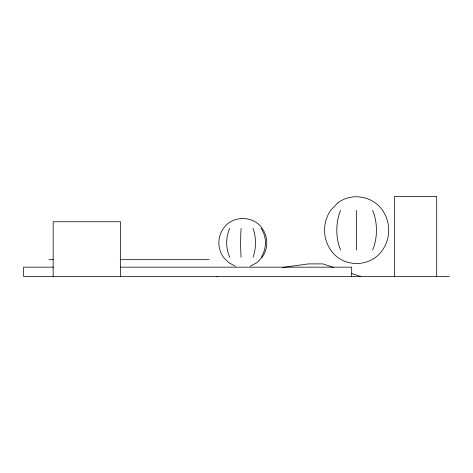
<?xml version="1.0" encoding="UTF-8"?>
<svg xmlns="http://www.w3.org/2000/svg" width="473" height="473" viewBox="0 0 473 473"><rect width="100%" height="100%" fill="white"/><g stroke="black" fill="none" stroke-linecap="round" stroke-linejoin="round"><path stroke-width="0.71" d="M250.223 266.198L256.898 262.704L262.196 257.271A24.578 23.952 90 0 0 262.196 228.376C253.303 215.268 232.344 215.268 223.445 228.376A24.578 23.952 -90 0 0 223.445 257.271L228.743 262.704L235.424 266.198M216.593 276.539L217.231 276.451M282.31 267.499L308.467 263.899L322.905 263.899L333.707 267.499M48.938 259.683L53.372 259.683M120.13 259.683L209.101 259.683M53.538 267.162L23.65 267.162L23.65 276.539L449.35 276.539M120.225 267.162L351.681 267.162L351.681 276.539M351.616 273.465L360.84 276.539M436.703 276.539L436.703 196.461L394.559 196.461L394.559 276.539M356.624 210.361L356.624 249.998M120.591 276.539L120.591 221.748L53.153 221.748L53.153 276.539M253.049 228.376A24.578 12.647 -90 0 1 253.049 257.271M261.12 228.376A24.578 22.615 90 0 1 261.12 257.271M229.766 257.271A24.578 16.135 -90 0 1 229.766 228.376M241.076 257.271A24.578 2.158 -90 0 1 241.076 228.376M372.659 210.361A33.719 19.819 90 0 1 372.659 249.998M340.59 249.998A33.719 19.819 -90 0 1 340.59 210.361M337.775 202.899L330.68 210.361A33.719 32.069 90 0 0 330.68 249.998C342.73 268.002 370.513 268.002 382.568 249.998A33.719 32.069 -90 0 0 382.568 210.361C372.789 195.982 351.64 192.215 337.775 202.899"/></g></svg>
